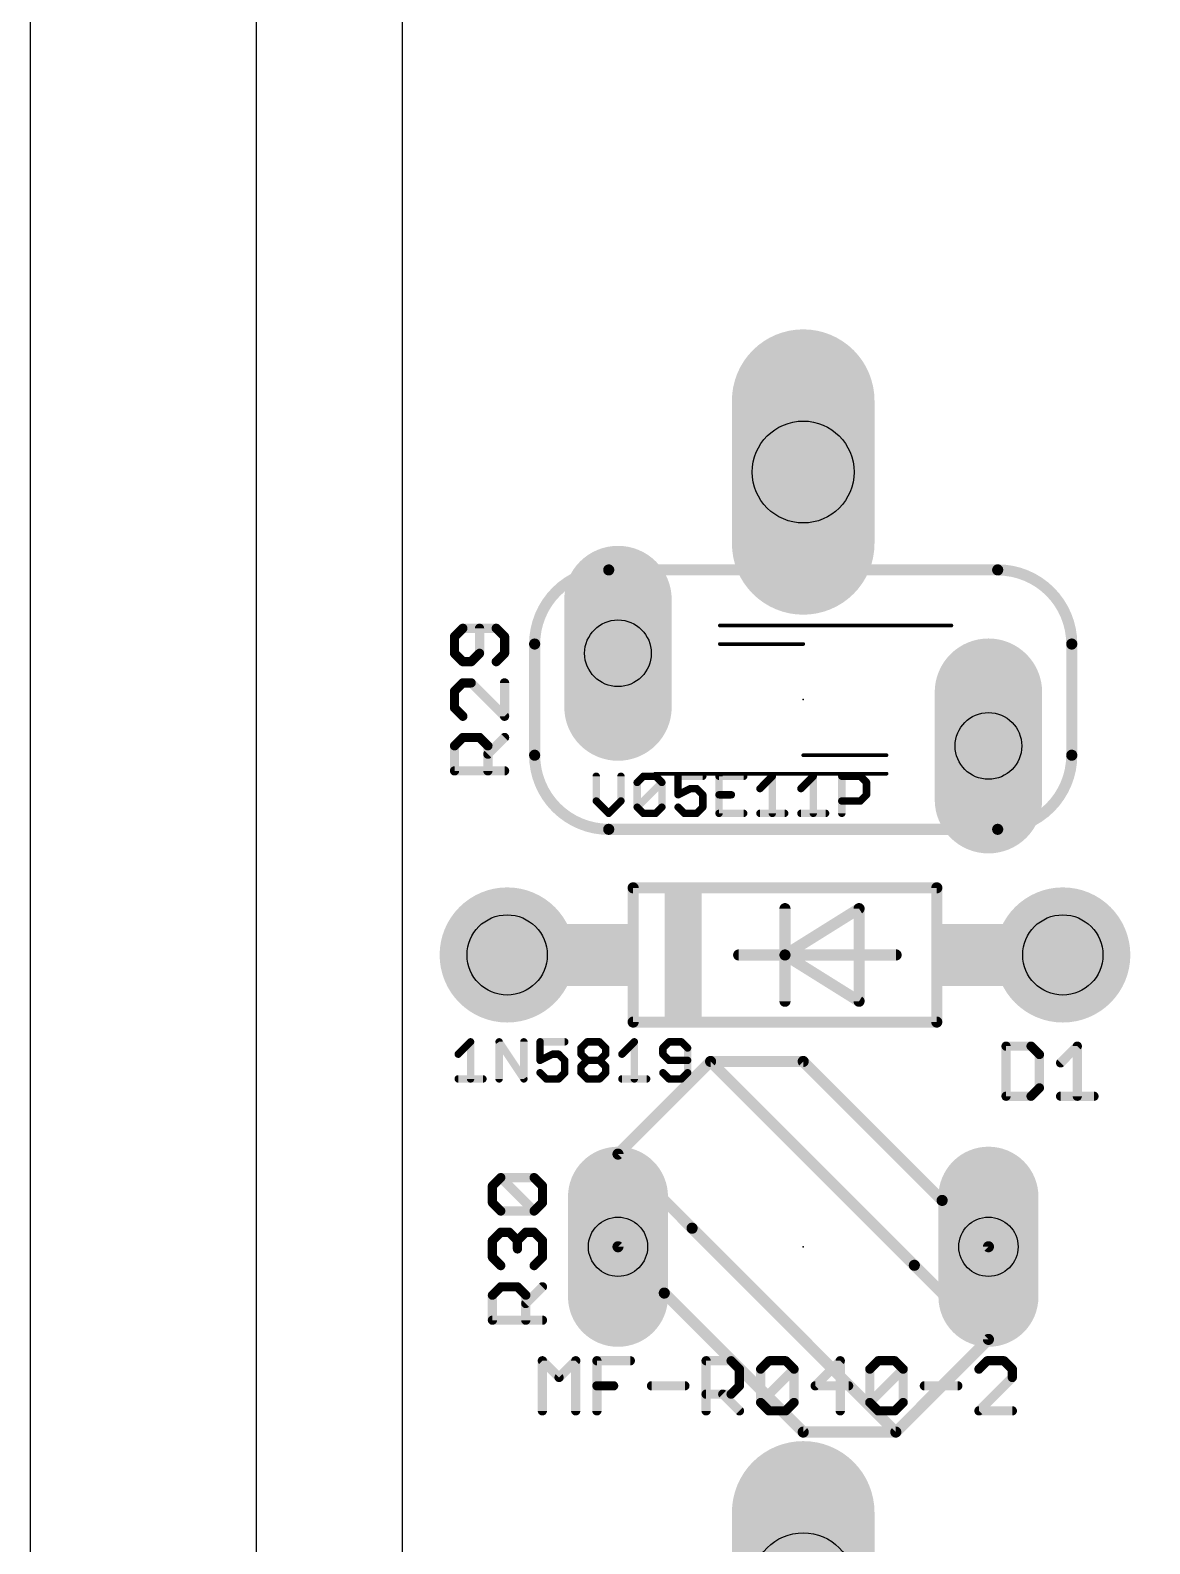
# Model space of a CAD drawing. Header units: inches. Extents: x -5 to 142, y -3 to 122.
# Drawn here: x -3.1 to 12.25, y 45.93 to 66.68 of the extents above; entities that cross this region are included whole.
import ezdxf

# ---------------------------------------------------------------- set-up
doc = ezdxf.new("R2010")
doc.units = ezdxf.units.IN
doc.header["$MEASUREMENT"] = 0
for name, color, linetype in [('17', 82, 'Continuous'), ('20', 7, 'Continuous'), ('21', 253, 'Continuous'), ('23', 7, 'Continuous'), ('25', 253, 'Continuous'), ('27', 253, 'Continuous'), ('29', 253, 'Continuous'), ('44', 253, 'Continuous'), ('51', 253, 'Continuous')]:
    doc.layers.add(name, color=color, linetype=linetype)

# ---------------------------------------------------------------- blocks, each defined once
blk = doc.blocks.new('RECT')
blk.add_solid([(-0.5, -0.5), (0.5, -0.5), (-0.5, 0.5), (0.5, 0.5)])
blk = doc.blocks.new('ROUNDP')
at = {"const_width": 0.5}
blk.add_lwpolyline([(0, -0.25, 1), (0, 0.25, 1), (0, -0.25)], format="xyb", dxfattribs=at)
blk = doc.blocks.new('LONGP100')
at = {"const_width": 1}
blk.add_lwpolyline([(-0.5, 0), (0.5, 0)], dxfattribs=at)
at = {"const_width": 0.5}
for points in [[(-0.5, 0.25, 1), (-0.5, -0.25)], [(0.5, -0.25, 1), (0.5, 0.25)]]:
    blk.add_lwpolyline(points, format="xyb", dxfattribs=at)

msp = doc.modelspace()

# ---------------------------------------------------------------- linework, layer by layer
for points in [[(-3.1, -3.1), (142.1, -3.1), (142.1, 118.1), (-3.1, 118.1)], [(0, 0), (139, 0), (139, 115), (0, 115)], [(137, 106.5), (128, 106.5), (128, 85.5), (109.5, 85.5), (109.5, 80.5), (2, 80.5), (2, 34.5), (127, 34.5), (127, 9.5), (137, 9.5), (137, 34.5), (137, 80.5), (137, 85.5)]]:
    msp.add_lwpolyline(points, close=True)
at = {"layer": '20'}
msp.add_line((2, 80.5), (2, 34.5), dxfattribs=at)
at = {"layer": '21'}
for points, const_width in [([(4.833, 59.278, 0.4142), (3.817, 58.262)], 0.1524), ([(4.833, 59.3161, 1), (4.833, 59.2399)], 0.0762), ([(4.833, 59.2399, 1), (4.833, 59.3161)], 0.0762), ([(11.183, 58.262, 0.4142), (10.167, 59.278)], 0.1524), ([(10.167, 59.3161, 1), (10.167, 59.2399)], 0.0762), ([(10.167, 59.2399, 1), (10.167, 59.3161)], 0.0762), ([(6.357, 58.5287, 1), (6.357, 58.5033)], 0.0254), ([(9.532, 58.5033, 1), (9.532, 58.5287)], 0.0254), ([(3.8551, 58.262, 1), (3.7789, 58.262)], 0.0762), ([(3.7789, 58.262, 1), (3.8551, 58.262)], 0.0762), ([(11.2211, 58.262, 1), (11.1449, 58.262)], 0.0762), ([(11.1449, 58.262, 1), (11.2211, 58.262)], 0.0762), ([(6.357, 58.2747, 1), (6.357, 58.2493)], 0.0254), ([(7.5, 58.2493, 1), (7.5, 58.2747)], 0.0254), ([(3.817, 56.738, 0.4142), (4.833, 55.722)], 0.1524), ([(3.8551, 56.738, 1), (3.7789, 56.738)], 0.0762), ([(3.7789, 56.738, 1), (3.8551, 56.738)], 0.0762), ([(7.5, 56.7507, 1), (7.5, 56.7253)], 0.0254), ([(8.643, 56.7253, 1), (8.643, 56.7507)], 0.0254), ([(10.167, 55.722, 0.4142), (11.183, 56.738)], 0.1524), ([(11.2211, 56.738, 1), (11.1449, 56.738)], 0.0762), ([(11.1449, 56.738, 1), (11.2211, 56.738)], 0.0762), ([(5.468, 56.4967, 1), (5.468, 56.4713)], 0.0254), ([(8.643, 56.4713, 1), (8.643, 56.4967)], 0.0254), ([(4.833, 55.7601, 1), (4.833, 55.6839)], 0.0762), ([(4.833, 55.6839, 1), (4.833, 55.7601)], 0.0762), ([(10.167, 55.7601, 1), (10.167, 55.6839)], 0.0762), ([(10.167, 55.6839, 1), (10.167, 55.7601)], 0.0762), ([(5.168, 54.9581, 1), (5.168, 54.8819)], 0.0762), ([(5.2061, 54.92, 1), (5.1299, 54.92)], 0.0762), ([(9.3701, 54.92, 1), (9.2939, 54.92)], 0.0762), ([(9.332, 54.8819, 1), (9.332, 54.9581)], 0.0762), ([(7.2881, 54.635, 1), (7.2119, 54.635)], 0.0762), ([(8.3041, 54.635, 1), (8.2279, 54.635)], 0.0762), ([(8.2862, 54.6027, 1), (8.2458, 54.6673)], 0.0762), ([(6.615, 54.0381, 1), (6.615, 53.9619)], 0.0762), ([(7.2702, 54.0323, 1), (7.2298, 53.9677)], 0.0762), ([(7.25, 54.0381, 1), (7.25, 53.9619)], 0.0762), ([(7.2881, 54, 1), (7.2119, 54)], 0.0762), ([(7.2298, 54.0323, 1), (7.2702, 53.9677)], 0.0762), ([(7.2119, 54, 1), (7.2881, 54)], 0.0762), ([(7.25, 53.9619, 1), (7.25, 54.0381)], 0.0762), ([(8.774, 53.9619, 1), (8.774, 54.0381)], 0.0762), ([(7.2119, 53.365, 1), (7.2881, 53.365)], 0.0762), ([(8.2279, 53.365, 1), (8.3041, 53.365)], 0.0762), ([(8.2458, 53.3327, 1), (8.2862, 53.3973)], 0.0762), ([(5.168, 53.1181, 1), (5.168, 53.0419)], 0.0762), ([(5.1299, 53.08, 1), (5.2061, 53.08)], 0.0762), ([(9.2939, 53.08, 1), (9.3701, 53.08)], 0.0762), ([(9.332, 53.0419, 1), (9.332, 53.1181)], 0.0762), ([(6.23, 52.5781, 1), (6.23, 52.5019)], 0.0762), ([(6.2569, 52.5669, 1), (6.2031, 52.5131)], 0.0762), ([(6.2569, 52.5131, 1), (6.2031, 52.5669)], 0.0762), ([(7.5269, 52.5669, 1), (7.4731, 52.5131)], 0.0762), ([(7.5, 52.5019, 1), (7.5, 52.5781)], 0.0762), ([(4.9331, 51.2969, 1), (4.9869, 51.2431)], 0.0762), ([(9.3781, 50.6081, 1), (9.4319, 50.6619)], 0.0762), ([(6.0029, 50.2809, 1), (5.9491, 50.2271)], 0.0762), ([(8.9971, 49.7191, 1), (9.0509, 49.7729)], 0.0762), ([(5.6219, 49.3919, 1), (5.5681, 49.3381)], 0.0762), ([(10.0669, 48.7031, 1), (10.0131, 48.7569)], 0.0762), ([(7.5, 47.4981, 1), (7.5, 47.4219)], 0.0762), ([(7.4731, 47.4331, 1), (7.5269, 47.4869)], 0.0762), ([(8.7431, 47.4869, 1), (8.7969, 47.4331)], 0.0762), ([(8.7431, 47.4331, 1), (8.7969, 47.4869)], 0.0762), ([(8.77, 47.4219, 1), (8.77, 47.4981)], 0.0762)]:
    msp.add_lwpolyline(points, format="xyb", dxfattribs=dict(at, const_width=const_width))
for points, const_width in [([(4.833, 59.278), (10.167, 59.278)], 0.1524), ([(9.532, 58.516), (6.357, 58.516)], 0.0508), ([(3.817, 56.738), (3.817, 58.262)], 0.1524), ([(11.183, 56.738), (11.183, 58.262)], 0.1524), ([(7.5, 58.262), (6.357, 58.262)], 0.0508), ([(8.643, 56.738), (7.5, 56.738)], 0.0508), ([(8.643, 56.484), (5.468, 56.484)], 0.0508), ([(4.833, 55.722), (10.167, 55.722)], 0.1524), ([(5.168, 54.92), (9.332, 54.92)], 0.1524), ([(5.168, 54.92), (5.168, 53.08)], 0.1524), ([(9.332, 53.08), (9.332, 54.92)], 0.1524), ([(7.25, 54), (8.266, 54.635)], 0.1524), ([(7.25, 54.635), (7.25, 54)], 0.1524), ([(8.266, 54.635), (8.266, 53.365)], 0.1524), ([(6.615, 54), (7.25, 54)], 0.1524), ([(8.266, 53.365), (7.25, 54)], 0.1524), ([(7.25, 54), (8.774, 54)], 0.1524), ([(7.25, 54), (7.25, 53.365)], 0.1524), ([(9.332, 53.08), (5.168, 53.08)], 0.1524), ([(4.96, 51.27), (6.23, 52.54)], 0.1524), ([(6.23, 52.54), (9.024, 49.746)], 0.1524), ([(7.5, 52.54), (6.23, 52.54)], 0.1524), ([(9.405, 50.635), (7.5, 52.54)], 0.1524), ([(8.77, 47.46), (5.976, 50.254)], 0.1524), ([(7.5, 47.46), (5.595, 49.365)], 0.1524), ([(10.04, 48.73), (8.77, 47.46)], 0.1524), ([(8.77, 47.46), (7.5, 47.46)], 0.1524)]:
    msp.add_lwpolyline(points, dxfattribs=dict(at, const_width=const_width))
at = {"layer": '23'}
for p in [(7.5, 57.5), (7.25, 54), (7.5, 50)]:
    msp.add_point(p, dxfattribs=at)
at = {"layer": '25', "const_width": 0.127}
for points in [[(2.8325, 58.4779), (2.7181, 58.3635)], [(3.2901, 58.4779), (2.8325, 58.4779)], [(3.0613, 58.1347), (3.0613, 58.4779)], [(3.4045, 58.3635), (3.2901, 58.4779)], [(2.7181, 58.3635), (2.7181, 58.1347)], [(3.4045, 58.1347), (3.4045, 58.3635)], [(2.7181, 58.1347), (2.8325, 58.0203)], [(2.9469, 58.0203), (3.0613, 58.1347)], [(3.2901, 58.0203), (3.4045, 58.1347)], [(2.8325, 58.0203), (2.9469, 58.0203)], [(2.8325, 57.7295), (2.7181, 57.6151)], [(2.7181, 57.6151), (2.7181, 57.3863)], [(2.9469, 57.7295), (2.8325, 57.7295)], [(3.4045, 57.2719), (2.9469, 57.7295)], [(3.4045, 57.7295), (3.4045, 57.2719)], [(2.7181, 57.3863), (2.8325, 57.2719)], [(2.7181, 56.8667), (2.8325, 56.9811)], [(2.7181, 56.5235), (2.7181, 56.8667)], [(2.8325, 56.9811), (3.0613, 56.9811)], [(3.0613, 56.9811), (3.1757, 56.8667)], [(3.1757, 56.7523), (3.4045, 56.9811)], [(3.1757, 56.8667), (3.1757, 56.5235)], [(3.4045, 56.5235), (2.7181, 56.5235)], [(10.2815, 52.7499), (10.2815, 52.0635)], [(10.6247, 52.7499), (10.2815, 52.7499)], [(10.7391, 52.6355), (10.6247, 52.7499)], [(10.7391, 52.1779), (10.7391, 52.6355)], [(11.0299, 52.5211), (11.2587, 52.7499)], [(11.2587, 52.7499), (11.2587, 52.0635)], [(10.2815, 52.0635), (10.6247, 52.0635)], [(10.6247, 52.0635), (10.7391, 52.1779)], [(11.0299, 52.0635), (11.4875, 52.0635)], [(3.2379, 50.8333), (3.3523, 50.9477)], [(3.2379, 50.6045), (3.2379, 50.8333)], [(3.3523, 50.9477), (3.8099, 50.9477)], [(3.8099, 50.4901), (3.3523, 50.9477)], [(3.8099, 50.9477), (3.9243, 50.8333)], [(3.9243, 50.8333), (3.9243, 50.6045)], [(3.3523, 50.4901), (3.2379, 50.6045)], [(3.9243, 50.6045), (3.8099, 50.4901)], [(3.8099, 50.4901), (3.3523, 50.4901)], [(3.2379, 50.0849), (3.3523, 50.1993)], [(3.3523, 50.1993), (3.4667, 50.1993)], [(3.4667, 50.1993), (3.5811, 50.0849)], [(3.5811, 50.0849), (3.6955, 50.1993)], [(3.6955, 50.1993), (3.8099, 50.1993)], [(3.8099, 50.1993), (3.9243, 50.0849)], [(3.2379, 49.8561), (3.2379, 50.0849)], [(3.5811, 50.0849), (3.5811, 49.9705)], [(3.9243, 50.0849), (3.9243, 49.8561)], [(3.3523, 49.7417), (3.2379, 49.8561)], [(3.9243, 49.8561), (3.8099, 49.7417)], [(3.2379, 49.3364), (3.3523, 49.4508)], [(3.2379, 48.9933), (3.2379, 49.3364)], [(3.3523, 49.4508), (3.5811, 49.4508)], [(3.5811, 49.4508), (3.6955, 49.3364)], [(3.6955, 49.222), (3.9243, 49.4508)], [(3.6955, 49.3364), (3.6955, 48.9933)], [(3.9243, 48.9933), (3.2379, 48.9933)]]:
    msp.add_lwpolyline(points, dxfattribs=at)
at = {"layer": '25', "const_width": 0.0635}
for points in [[(2.8325, 58.5097, 1), (2.8325, 58.4462)], [(2.855, 58.4555, 1), (2.8101, 58.5004)], [(3.0931, 58.4779, 1), (3.0296, 58.4779)], [(3.3126, 58.5004, 1), (3.2677, 58.4555)], [(3.2901, 58.4462, 1), (3.2901, 58.5097)], [(2.7499, 58.3635, 1), (2.6864, 58.3635)], [(2.6957, 58.386, 1), (2.7406, 58.3411)], [(3.4363, 58.3635, 1), (3.3728, 58.3635)], [(3.382, 58.3411, 1), (3.427, 58.386)], [(2.6864, 58.1347, 1), (2.7499, 58.1347)], [(2.7406, 58.1572, 1), (2.6957, 58.1123)], [(3.0296, 58.1347, 1), (3.0931, 58.1347)], [(3.0838, 58.1123, 1), (3.0389, 58.1572)], [(3.3728, 58.1347, 1), (3.4363, 58.1347)], [(3.427, 58.1123, 1), (3.382, 58.1572)], [(2.8325, 58.0521, 1), (2.8325, 57.9886)], [(2.8101, 57.9979, 1), (2.855, 58.0428)], [(2.9245, 58.0428, 1), (2.9694, 57.9979)], [(2.9469, 57.9886, 1), (2.9469, 58.0521)], [(3.2677, 58.0428, 1), (3.3126, 57.9979)], [(2.7499, 57.6151, 1), (2.6864, 57.6151)], [(2.8325, 57.7613, 1), (2.8325, 57.6978)], [(2.855, 57.7071, 1), (2.8101, 57.752)], [(2.9694, 57.752, 1), (2.9245, 57.7071)], [(2.9469, 57.6978, 1), (2.9469, 57.7613)], [(3.4363, 57.7295, 1), (3.3728, 57.7295)], [(2.6957, 57.6376, 1), (2.7406, 57.5927)], [(2.6864, 57.3863, 1), (2.7499, 57.3863)], [(2.7406, 57.4088, 1), (2.6957, 57.3639)], [(2.8101, 57.2495, 1), (2.855, 57.2944)], [(3.3728, 57.2719, 1), (3.4363, 57.2719)], [(3.382, 57.2495, 1), (3.427, 57.2944)], [(2.7499, 56.8667, 1), (2.6864, 56.8667)], [(2.6957, 56.8891, 1), (2.7406, 56.8442)], [(2.8325, 57.0128, 1), (2.8325, 56.9493)], [(2.855, 56.9586, 1), (2.8101, 57.0035)], [(3.0838, 57.0035, 1), (3.0389, 56.9586)], [(3.0613, 56.9493, 1), (3.0613, 57.0128)], [(3.2075, 56.8667, 1), (3.144, 56.8667)], [(3.1533, 56.8442, 1), (3.1982, 56.8891)], [(3.427, 56.9586, 1), (3.382, 57.0035)], [(3.1533, 56.7747, 1), (3.1982, 56.7298)], [(2.7181, 56.5553, 1), (2.7181, 56.4918)], [(2.6864, 56.5235, 1), (2.7499, 56.5235)], [(3.144, 56.5235, 1), (3.2075, 56.5235)], [(3.4045, 56.4918, 1), (3.4045, 56.5553)], [(10.3133, 52.7499, 1), (10.2498, 52.7499)], [(10.2815, 52.7816, 1), (10.2815, 52.7181)], [(10.6471, 52.7723, 1), (10.6022, 52.7274)], [(10.6247, 52.7181, 1), (10.6247, 52.7816)], [(10.7708, 52.6355, 1), (10.7073, 52.6355)], [(11.2905, 52.7499, 1), (11.227, 52.7499)], [(11.2812, 52.7274, 1), (11.2363, 52.7723)], [(10.7166, 52.613, 1), (10.7615, 52.6579)], [(11.0075, 52.5435, 1), (11.0524, 52.4986)], [(10.2815, 52.0953, 1), (10.2815, 52.0318)], [(10.2498, 52.0635, 1), (10.3133, 52.0635)], [(10.6022, 52.086, 1), (10.6471, 52.041)], [(10.6247, 52.0318, 1), (10.6247, 52.0953)], [(10.7073, 52.1779, 1), (10.7708, 52.1779)], [(10.7615, 52.1554, 1), (10.7166, 52.2003)], [(11.0299, 52.0953, 1), (11.0299, 52.0318)], [(11.227, 52.0635, 1), (11.2905, 52.0635)], [(11.4875, 52.0318, 1), (11.4875, 52.0953)], [(3.2697, 50.8333, 1), (3.2062, 50.8333)], [(3.2155, 50.8557, 1), (3.2604, 50.8108)], [(3.3523, 50.9794, 1), (3.3523, 50.9159)], [(3.3748, 50.9701, 1), (3.3299, 50.9252)], [(3.3748, 50.9252, 1), (3.3299, 50.9701)], [(3.8324, 50.9701, 1), (3.7875, 50.9252)], [(3.8099, 50.9159, 1), (3.8099, 50.9794)], [(3.9561, 50.8333, 1), (3.8926, 50.8333)], [(3.9018, 50.8108, 1), (3.9468, 50.8557)], [(3.2062, 50.6045, 1), (3.2697, 50.6045)], [(3.2604, 50.6269, 1), (3.2155, 50.582)], [(3.8926, 50.6045, 1), (3.9561, 50.6045)], [(3.9468, 50.582, 1), (3.9018, 50.6269)], [(3.3523, 50.5218, 1), (3.3523, 50.4583)], [(3.3299, 50.4676, 1), (3.3748, 50.5125)], [(3.7875, 50.5125, 1), (3.8324, 50.4676)], [(3.7875, 50.4676, 1), (3.8324, 50.5125)], [(3.8099, 50.4583, 1), (3.8099, 50.5218)], [(3.3523, 50.231, 1), (3.3523, 50.1675)], [(3.3748, 50.1768, 1), (3.3299, 50.2217)], [(3.4892, 50.2217, 1), (3.4443, 50.1768)], [(3.4667, 50.1675, 1), (3.4667, 50.231)], [(3.6955, 50.231, 1), (3.6955, 50.1675)], [(3.718, 50.1768, 1), (3.6731, 50.2217)], [(3.8324, 50.2217, 1), (3.7875, 50.1768)], [(3.8099, 50.1675, 1), (3.8099, 50.231)], [(3.2697, 50.0849, 1), (3.2062, 50.0849)], [(3.2155, 50.1073, 1), (3.2604, 50.0624)], [(3.6129, 50.0849, 1), (3.5494, 50.0849)], [(3.5494, 49.9705, 1), (3.6129, 49.9705)], [(3.5587, 50.1073, 1), (3.6036, 50.0624)], [(3.5587, 50.0624, 1), (3.6036, 50.1073)], [(3.9561, 50.0849, 1), (3.8926, 50.0849)], [(3.9018, 50.0624, 1), (3.9468, 50.1073)], [(3.2062, 49.8561, 1), (3.2697, 49.8561)], [(3.2604, 49.8785, 1), (3.2155, 49.8336)], [(3.3299, 49.7192, 1), (3.3748, 49.7641)], [(3.7875, 49.7641, 1), (3.8324, 49.7192)], [(3.8926, 49.8561, 1), (3.9561, 49.8561)], [(3.9468, 49.8336, 1), (3.9018, 49.8785)], [(3.2697, 49.3364, 1), (3.2062, 49.3364)], [(3.2155, 49.3589, 1), (3.2604, 49.314)], [(3.3523, 49.4826, 1), (3.3523, 49.4191)], [(3.3748, 49.4284, 1), (3.3299, 49.4733)], [(3.6036, 49.4733, 1), (3.5587, 49.4284)], [(3.5811, 49.4191, 1), (3.5811, 49.4826)], [(3.7273, 49.3364, 1), (3.6638, 49.3364)], [(3.6731, 49.314, 1), (3.718, 49.3589)], [(3.9468, 49.4284, 1), (3.9018, 49.4733)], [(3.6731, 49.2445, 1), (3.718, 49.1996)], [(3.2379, 49.025, 1), (3.2379, 48.9615)], [(3.2062, 48.9933, 1), (3.2697, 48.9933)], [(3.6638, 48.9933, 1), (3.7273, 48.9933)], [(3.9243, 48.9615, 1), (3.9243, 49.025)]]:
    msp.add_lwpolyline(points, format="xyb", dxfattribs=at)
at = {"layer": '27'}
for points, const_width in [([(4.6616, 56.4496), (4.6616, 56.1107)], 0.1016), ([(5.0006, 56.1107), (5.0006, 56.4496)], 0.1016), ([(5.2229, 56.3649), (5.3077, 56.4496)], 0.1016), ([(5.3077, 56.4496), (5.4771, 56.4496)], 0.1016), ([(5.4771, 56.4496), (5.5619, 56.3649)], 0.1016), ([(6.1232, 56.4496), (5.7842, 56.4496)], 0.1016), ([(5.7842, 56.4496), (5.7842, 56.1954)], 0.1016), ([(6.6845, 56.4496), (6.3455, 56.4496)], 0.1016), ([(6.3455, 56.4496), (6.3455, 55.9412)], 0.1016), ([(6.9069, 56.2802), (7.0763, 56.4496)], 0.1016), ([(7.0763, 56.4496), (7.0763, 55.9412)], 0.1016), ([(7.4682, 56.2802), (7.6376, 56.4496)], 0.1016), ([(7.6376, 56.4496), (7.6376, 55.9412)], 0.1016), ([(8.0295, 55.9412), (8.0295, 56.4496)], 0.1016), ([(8.0295, 56.4496), (8.2837, 56.4496)], 0.1016), ([(8.2837, 56.4496), (8.3684, 56.3649)], 0.1016), ([(5.2229, 56.0259), (5.2229, 56.3649)], 0.1016), ([(5.2229, 56.0259), (5.5619, 56.3649)], 0.1016), ([(5.5619, 56.3649), (5.5619, 56.0259)], 0.1016), ([(5.7842, 56.1954), (5.9537, 56.2802)], 0.1016), ([(5.9537, 56.2802), (6.0385, 56.2802)], 0.1016), ([(6.0385, 56.2802), (6.1232, 56.1954)], 0.1016), ([(6.1232, 56.1954), (6.1232, 56.0259)], 0.1016), ([(6.3455, 56.1954), (6.515, 56.1954)], 0.1016), ([(8.3684, 56.1954), (8.2837, 56.1107)], 0.1016), ([(8.3684, 56.3649), (8.3684, 56.1954)], 0.1016), ([(4.6616, 56.1107), (4.8311, 55.9412)], 0.1016), ([(4.8311, 55.9412), (5.0006, 56.1107)], 0.1016), ([(5.3077, 55.9412), (5.2229, 56.0259)], 0.1016), ([(5.5619, 56.0259), (5.4771, 55.9412)], 0.1016), ([(5.869, 55.9412), (5.7842, 56.0259)], 0.1016), ([(6.1232, 56.0259), (6.0385, 55.9412)], 0.1016), ([(8.2837, 56.1107), (8.0295, 56.1107)], 0.1016), ([(5.4771, 55.9412), (5.3077, 55.9412)], 0.1016), ([(6.0385, 55.9412), (5.869, 55.9412)], 0.1016), ([(6.3455, 55.9412), (6.6845, 55.9412)], 0.1016), ([(6.9069, 55.9412), (7.2458, 55.9412)], 0.1016), ([(7.4682, 55.9412), (7.8071, 55.9412)], 0.1016), ([(2.7688, 52.6398), (2.9383, 52.8092)], 0.1016), ([(2.9383, 52.8092), (2.9383, 52.3008)], 0.1016), ([(3.3301, 52.3008), (3.3301, 52.8092)], 0.1016), ([(3.3301, 52.8092), (3.6691, 52.3008)], 0.1016), ([(3.6691, 52.3008), (3.6691, 52.8092)], 0.1016), ([(4.2304, 52.8092), (3.8914, 52.8092)], 0.1016), ([(3.8914, 52.8092), (3.8914, 52.555)], 0.1016), ([(4.4527, 52.7245), (4.5375, 52.8092)], 0.1016), ([(4.4527, 52.6398), (4.4527, 52.7245)], 0.1016), ([(4.5375, 52.8092), (4.7069, 52.8092)], 0.1016), ([(4.7069, 52.8092), (4.7917, 52.7245)], 0.1016), ([(4.7917, 52.7245), (4.7917, 52.6398)], 0.1016), ([(5.014, 52.6398), (5.1835, 52.8092)], 0.1016), ([(5.1835, 52.8092), (5.1835, 52.3008)], 0.1016), ([(5.6601, 52.8092), (5.5753, 52.7245)], 0.1016), ([(5.5753, 52.7245), (5.5753, 52.6398)], 0.1016), ([(5.8296, 52.8092), (5.6601, 52.8092)], 0.1016), ([(5.9143, 52.7245), (5.8296, 52.8092)], 0.1016), ([(5.9143, 52.3855), (5.9143, 52.7245)], 0.1016), ([(3.8914, 52.555), (4.0609, 52.6398)], 0.1016), ([(4.0609, 52.6398), (4.1456, 52.6398)], 0.1016), ([(4.1456, 52.6398), (4.2304, 52.555)], 0.1016), ([(4.2304, 52.555), (4.2304, 52.3855)], 0.1016), ([(4.5375, 52.555), (4.4527, 52.6398)], 0.1016), ([(4.4527, 52.4703), (4.5375, 52.555)], 0.1016), ([(4.4527, 52.3855), (4.4527, 52.4703)], 0.1016), ([(4.5375, 52.555), (4.7069, 52.555)], 0.1016), ([(4.7917, 52.6398), (4.7069, 52.555)], 0.1016), ([(4.7069, 52.555), (4.7917, 52.4703)], 0.1016), ([(4.7917, 52.4703), (4.7917, 52.3855)], 0.1016), ([(5.5753, 52.6398), (5.6601, 52.555)], 0.1016), ([(5.6601, 52.555), (5.9143, 52.555)], 0.1016), ([(2.7688, 52.3008), (3.1078, 52.3008)], 0.1016), ([(3.9762, 52.3008), (3.8914, 52.3855)], 0.1016), ([(4.1456, 52.3008), (3.9762, 52.3008)], 0.1016), ([(4.2304, 52.3855), (4.1456, 52.3008)], 0.1016), ([(4.5375, 52.3008), (4.4527, 52.3855)], 0.1016), ([(4.7069, 52.3008), (4.5375, 52.3008)], 0.1016), ([(4.7917, 52.3855), (4.7069, 52.3008)], 0.1016), ([(5.014, 52.3008), (5.353, 52.3008)], 0.1016), ([(5.5753, 52.3855), (5.6601, 52.3008)], 0.1016), ([(5.6601, 52.3008), (5.8296, 52.3008)], 0.1016), ([(5.8296, 52.3008), (5.9143, 52.3855)], 0.1016), ([(3.9228, 47.7507), (3.9228, 48.4371)], 0.127), ([(3.9228, 48.4371), (4.1516, 48.2083)], 0.127), ([(4.1516, 48.2083), (4.3803, 48.4371)], 0.127), ([(4.3803, 48.4371), (4.3803, 47.7507)], 0.127), ([(4.6712, 47.7507), (4.6712, 48.4371)], 0.127), ([(4.6712, 48.4371), (5.1288, 48.4371)], 0.127), ([(6.168, 47.7507), (6.168, 48.4371)], 0.127), ([(6.168, 48.4371), (6.5112, 48.4371)], 0.127), ([(6.5112, 48.4371), (6.6256, 48.3227)], 0.127), ([(6.6256, 48.3227), (6.6256, 48.0939)], 0.127), ([(6.9164, 48.3227), (7.0308, 48.4371)], 0.127), ([(6.9164, 47.8651), (6.9164, 48.3227)], 0.127), ([(6.9164, 47.8651), (7.374, 48.3227)], 0.127), ([(7.0308, 48.4371), (7.2596, 48.4371)], 0.127), ([(7.2596, 48.4371), (7.374, 48.3227)], 0.127), ([(7.374, 48.3227), (7.374, 47.8651)], 0.127), ([(8.008, 48.4371), (7.6648, 48.0939)], 0.127), ([(8.008, 47.7507), (8.008, 48.4371)], 0.127), ([(8.4133, 48.3227), (8.5277, 48.4371)], 0.127), ([(8.4133, 47.8651), (8.4133, 48.3227)], 0.127), ([(8.4133, 47.8651), (8.8708, 48.3227)], 0.127), ([(8.5277, 48.4371), (8.7564, 48.4371)], 0.127), ([(8.7564, 48.4371), (8.8708, 48.3227)], 0.127), ([(8.8708, 48.3227), (8.8708, 47.8651)], 0.127), ([(10.0245, 48.4371), (9.9101, 48.3227)], 0.127), ([(10.2533, 48.4371), (10.0245, 48.4371)], 0.127), ([(10.3677, 48.3227), (10.2533, 48.4371)], 0.127), ([(10.3677, 48.2083), (10.3677, 48.3227)], 0.127), ([(4.6712, 48.0939), (4.9, 48.0939)], 0.127), ([(5.4196, 48.0939), (5.8772, 48.0939)], 0.127), ([(6.6256, 48.0939), (6.5112, 47.9795)], 0.127), ([(7.6648, 48.0939), (8.1224, 48.0939)], 0.127), ([(9.1617, 48.0939), (9.6193, 48.0939)], 0.127), ([(9.9101, 47.7507), (10.3677, 48.2083)], 0.127), ([(6.5112, 47.9795), (6.168, 47.9795)], 0.127), ([(6.3968, 47.9795), (6.6256, 47.7507)], 0.127), ([(7.0308, 47.7507), (6.9164, 47.8651)], 0.127), ([(7.374, 47.8651), (7.2596, 47.7507)], 0.127), ([(8.5277, 47.7507), (8.4133, 47.8651)], 0.127), ([(8.8708, 47.8651), (8.7564, 47.7507)], 0.127), ([(7.2596, 47.7507), (7.0308, 47.7507)], 0.127), ([(8.7564, 47.7507), (8.5277, 47.7507)], 0.127), ([(10.3677, 47.7507), (9.9101, 47.7507)], 0.127)]:
    msp.add_lwpolyline(points, dxfattribs=dict(at, const_width=const_width))
for points, const_width in [([(4.687, 56.4496, 1), (4.6362, 56.4496)], 0.0508), ([(5.026, 56.4496, 1), (4.9752, 56.4496)], 0.0508), ([(5.3077, 56.475, 1), (5.3077, 56.4242)], 0.0508), ([(5.3256, 56.4317, 1), (5.2897, 56.4676)], 0.0508), ([(5.4951, 56.4676, 1), (5.4592, 56.4317)], 0.0508), ([(5.4771, 56.4242, 1), (5.4771, 56.475)], 0.0508), ([(5.7842, 56.475, 1), (5.7842, 56.4242)], 0.0508), ([(5.8096, 56.4496, 1), (5.7588, 56.4496)], 0.0508), ([(6.1232, 56.4242, 1), (6.1232, 56.475)], 0.0508), ([(6.3455, 56.475, 1), (6.3455, 56.4242)], 0.0508), ([(6.3709, 56.4496, 1), (6.3201, 56.4496)], 0.0508), ([(6.6845, 56.4242, 1), (6.6845, 56.475)], 0.0508), ([(7.1017, 56.4496, 1), (7.0509, 56.4496)], 0.0508), ([(7.0943, 56.4317, 1), (7.0584, 56.4676)], 0.0508), ([(7.663, 56.4496, 1), (7.6122, 56.4496)], 0.0508), ([(7.6556, 56.4317, 1), (7.6197, 56.4676)], 0.0508), ([(8.0549, 56.4496, 1), (8.0041, 56.4496)], 0.0508), ([(8.0295, 56.475, 1), (8.0295, 56.4242)], 0.0508), ([(8.3017, 56.4676, 1), (8.2657, 56.4317)], 0.0508), ([(8.2837, 56.4242, 1), (8.2837, 56.475)], 0.0508), ([(5.2483, 56.3649, 1), (5.1975, 56.3649)], 0.0508), ([(5.205, 56.3829, 1), (5.2409, 56.3469)], 0.0508), ([(5.5873, 56.3649, 1), (5.5365, 56.3649)], 0.0508), ([(5.5798, 56.3469, 1), (5.5439, 56.3829)], 0.0508), ([(5.5439, 56.3469, 1), (5.5798, 56.3829)], 0.0508), ([(5.7729, 56.2181, 1), (5.7956, 56.1727)], 0.0508), ([(5.9537, 56.3056, 1), (5.9537, 56.2548)], 0.0508), ([(5.9651, 56.2574, 1), (5.9424, 56.3029)], 0.0508), ([(6.0564, 56.2981, 1), (6.0205, 56.2622)], 0.0508), ([(6.0385, 56.2548, 1), (6.0385, 56.3056)], 0.0508), ([(6.1486, 56.1954, 1), (6.0978, 56.1954)], 0.0508), ([(6.1052, 56.1775, 1), (6.1412, 56.2134)], 0.0508), ([(6.3455, 56.2208, 1), (6.3455, 56.17)], 0.0508), ([(6.515, 56.17, 1), (6.515, 56.2208)], 0.0508), ([(6.8889, 56.2981, 1), (6.9248, 56.2622)], 0.0508), ([(7.4502, 56.2981, 1), (7.4861, 56.2622)], 0.0508), ([(8.3938, 56.3649, 1), (8.343, 56.3649)], 0.0508), ([(8.3505, 56.3469, 1), (8.3864, 56.3829)], 0.0508), ([(8.3864, 56.1775, 1), (8.3505, 56.2134)], 0.0508), ([(4.6362, 56.1107, 1), (4.687, 56.1107)], 0.0508), ([(4.6796, 56.1286, 1), (4.6437, 56.0927)], 0.0508), ([(4.9752, 56.1107, 1), (5.026, 56.1107)], 0.0508), ([(5.0185, 56.0927, 1), (4.9826, 56.1286)], 0.0508), ([(5.1975, 56.0259, 1), (5.2483, 56.0259)], 0.0508), ([(5.2409, 56.0439, 1), (5.205, 56.008)], 0.0508), ([(5.205, 56.0439, 1), (5.2409, 56.008)], 0.0508), ([(5.5365, 56.0259, 1), (5.5873, 56.0259)], 0.0508), ([(5.5798, 56.008, 1), (5.5439, 56.0439)], 0.0508), ([(5.7588, 56.1954, 1), (5.8096, 56.1954)], 0.0508), ([(5.8022, 56.0439, 1), (5.7663, 56.008)], 0.0508), ([(6.0978, 56.0259, 1), (6.1486, 56.0259)], 0.0508), ([(6.1412, 56.008, 1), (6.1052, 56.0439)], 0.0508), ([(8.0295, 56.1361, 1), (8.0295, 56.0853)], 0.0508), ([(8.2657, 56.1286, 1), (8.3017, 56.0927)], 0.0508), ([(8.2837, 56.0853, 1), (8.2837, 56.1361)], 0.0508), ([(8.343, 56.1954, 1), (8.3938, 56.1954)], 0.0508), ([(4.8131, 55.9592, 1), (4.8491, 55.9232)], 0.0508), ([(4.8131, 55.9232, 1), (4.8491, 55.9592)], 0.0508), ([(5.3077, 55.9666, 1), (5.3077, 55.9158)], 0.0508), ([(5.2897, 55.9232, 1), (5.3256, 55.9592)], 0.0508), ([(5.4592, 55.9592, 1), (5.4951, 55.9232)], 0.0508), ([(5.4771, 55.9158, 1), (5.4771, 55.9666)], 0.0508), ([(5.869, 55.9666, 1), (5.869, 55.9158)], 0.0508), ([(5.851, 55.9232, 1), (5.8869, 55.9592)], 0.0508), ([(6.0205, 55.9592, 1), (6.0564, 55.9232)], 0.0508), ([(6.0385, 55.9158, 1), (6.0385, 55.9666)], 0.0508), ([(6.3455, 55.9666, 1), (6.3455, 55.9158)], 0.0508), ([(6.3201, 55.9412, 1), (6.3709, 55.9412)], 0.0508), ([(6.6845, 55.9158, 1), (6.6845, 55.9666)], 0.0508), ([(6.9069, 55.9666, 1), (6.9069, 55.9158)], 0.0508), ([(7.0509, 55.9412, 1), (7.1017, 55.9412)], 0.0508), ([(7.2458, 55.9158, 1), (7.2458, 55.9666)], 0.0508), ([(7.4682, 55.9666, 1), (7.4682, 55.9158)], 0.0508), ([(7.6122, 55.9412, 1), (7.663, 55.9412)], 0.0508), ([(7.8071, 55.9158, 1), (7.8071, 55.9666)], 0.0508), ([(8.0041, 55.9412, 1), (8.0549, 55.9412)], 0.0508), ([(2.9637, 52.8092, 1), (2.9129, 52.8092)], 0.0508), ([(2.9562, 52.7913, 1), (2.9203, 52.8272)], 0.0508), ([(3.3555, 52.8092, 1), (3.3047, 52.8092)], 0.0508), ([(3.3512, 52.8233, 1), (3.309, 52.7951)], 0.0508), ([(3.6945, 52.8092, 1), (3.6437, 52.8092)], 0.0508), ([(3.8914, 52.8346, 1), (3.8914, 52.7838)], 0.0508), ([(3.9168, 52.8092, 1), (3.866, 52.8092)], 0.0508), ([(4.2304, 52.7838, 1), (4.2304, 52.8346)], 0.0508), ([(4.4781, 52.7245, 1), (4.4273, 52.7245)], 0.0508), ([(4.4348, 52.7425, 1), (4.4707, 52.7065)], 0.0508), ([(4.5375, 52.8346, 1), (4.5375, 52.7838)], 0.0508), ([(4.5554, 52.7913, 1), (4.5195, 52.8272)], 0.0508), ([(4.7249, 52.8272, 1), (4.689, 52.7913)], 0.0508), ([(4.7069, 52.7838, 1), (4.7069, 52.8346)], 0.0508), ([(4.8171, 52.7245, 1), (4.7663, 52.7245)], 0.0508), ([(4.7737, 52.7065, 1), (4.8096, 52.7425)], 0.0508), ([(5.2089, 52.8092, 1), (5.1581, 52.8092)], 0.0508), ([(5.2015, 52.7913, 1), (5.1656, 52.8272)], 0.0508), ([(5.6007, 52.7245, 1), (5.5499, 52.7245)], 0.0508), ([(5.5574, 52.7425, 1), (5.5933, 52.7065)], 0.0508), ([(5.6601, 52.8346, 1), (5.6601, 52.7838)], 0.0508), ([(5.678, 52.7913, 1), (5.6421, 52.8272)], 0.0508), ([(5.8475, 52.8272, 1), (5.8116, 52.7913)], 0.0508), ([(5.8296, 52.7838, 1), (5.8296, 52.8346)], 0.0508), ([(5.9397, 52.7245, 1), (5.8889, 52.7245)], 0.0508), ([(5.8963, 52.7065, 1), (5.9323, 52.7425)], 0.0508), ([(2.7508, 52.6577, 1), (2.7868, 52.6218)], 0.0508), ([(3.866, 52.555, 1), (3.9168, 52.555)], 0.0508), ([(3.8801, 52.5777, 1), (3.9028, 52.5323)], 0.0508), ([(4.0609, 52.6652, 1), (4.0609, 52.6144)], 0.0508), ([(4.0723, 52.617, 1), (4.0495, 52.6625)], 0.0508), ([(4.1636, 52.6577, 1), (4.1277, 52.6218)], 0.0508), ([(4.1456, 52.6144, 1), (4.1456, 52.6652)], 0.0508), ([(4.2558, 52.555, 1), (4.205, 52.555)], 0.0508), ([(4.2124, 52.5371, 1), (4.2483, 52.573)], 0.0508), ([(4.4273, 52.6398, 1), (4.4781, 52.6398)], 0.0508), ([(4.4781, 52.4703, 1), (4.4273, 52.4703)], 0.0508), ([(4.4707, 52.6577, 1), (4.4348, 52.6218)], 0.0508), ([(4.4348, 52.4882, 1), (4.4707, 52.4523)], 0.0508), ([(4.5375, 52.5804, 1), (4.5375, 52.5296)], 0.0508), ([(4.5554, 52.5371, 1), (4.5195, 52.573)], 0.0508), ([(4.5195, 52.5371, 1), (4.5554, 52.573)], 0.0508), ([(4.7249, 52.573, 1), (4.689, 52.5371)], 0.0508), ([(4.689, 52.573, 1), (4.7249, 52.5371)], 0.0508), ([(4.7069, 52.5296, 1), (4.7069, 52.5804)], 0.0508), ([(4.7663, 52.6398, 1), (4.8171, 52.6398)], 0.0508), ([(4.8171, 52.4703, 1), (4.7663, 52.4703)], 0.0508), ([(4.8096, 52.6218, 1), (4.7737, 52.6577)], 0.0508), ([(4.7737, 52.4523, 1), (4.8096, 52.4882)], 0.0508), ([(4.9961, 52.6577, 1), (5.032, 52.6218)], 0.0508), ([(5.5499, 52.6398, 1), (5.6007, 52.6398)], 0.0508), ([(5.5933, 52.6577, 1), (5.5574, 52.6218)], 0.0508), ([(5.6601, 52.5804, 1), (5.6601, 52.5296)], 0.0508), ([(5.6421, 52.5371, 1), (5.678, 52.573)], 0.0508), ([(5.9143, 52.5296, 1), (5.9143, 52.5804)], 0.0508), ([(2.7688, 52.3262, 1), (2.7688, 52.2754)], 0.0508), ([(2.9129, 52.3008, 1), (2.9637, 52.3008)], 0.0508), ([(3.1078, 52.2754, 1), (3.1078, 52.3262)], 0.0508), ([(3.3047, 52.3008, 1), (3.3555, 52.3008)], 0.0508), ([(3.6437, 52.3008, 1), (3.6945, 52.3008)], 0.0508), ([(3.6479, 52.2867, 1), (3.6902, 52.3149)], 0.0508), ([(3.9094, 52.4035, 1), (3.8735, 52.3676)], 0.0508), ([(3.9762, 52.3262, 1), (3.9762, 52.2754)], 0.0508), ([(3.9582, 52.2828, 1), (3.9941, 52.3188)], 0.0508), ([(4.1277, 52.3188, 1), (4.1636, 52.2828)], 0.0508), ([(4.1456, 52.2754, 1), (4.1456, 52.3262)], 0.0508), ([(4.205, 52.3855, 1), (4.2558, 52.3855)], 0.0508), ([(4.2483, 52.3676, 1), (4.2124, 52.4035)], 0.0508), ([(4.4273, 52.3855, 1), (4.4781, 52.3855)], 0.0508), ([(4.4707, 52.4035, 1), (4.4348, 52.3676)], 0.0508), ([(4.5375, 52.3262, 1), (4.5375, 52.2754)], 0.0508), ([(4.5195, 52.2828, 1), (4.5554, 52.3188)], 0.0508), ([(4.689, 52.3188, 1), (4.7249, 52.2828)], 0.0508), ([(4.7069, 52.2754, 1), (4.7069, 52.3262)], 0.0508), ([(4.7663, 52.3855, 1), (4.8171, 52.3855)], 0.0508), ([(4.8096, 52.3676, 1), (4.7737, 52.4035)], 0.0508), ([(5.014, 52.3262, 1), (5.014, 52.2754)], 0.0508), ([(5.1581, 52.3008, 1), (5.2089, 52.3008)], 0.0508), ([(5.353, 52.2754, 1), (5.353, 52.3262)], 0.0508), ([(5.5933, 52.4035, 1), (5.5574, 52.3676)], 0.0508), ([(5.6601, 52.3262, 1), (5.6601, 52.2754)], 0.0508), ([(5.6421, 52.2828, 1), (5.678, 52.3188)], 0.0508), ([(5.8116, 52.3188, 1), (5.8475, 52.2828)], 0.0508), ([(5.8296, 52.2754, 1), (5.8296, 52.3262)], 0.0508), ([(5.8889, 52.3855, 1), (5.9397, 52.3855)], 0.0508), ([(5.9323, 52.3676, 1), (5.8963, 52.4035)], 0.0508), ([(3.9545, 48.4371, 1), (3.891, 48.4371)], 0.0635), ([(3.9452, 48.4595, 1), (3.9003, 48.4146)], 0.0635), ([(4.4121, 48.4371, 1), (4.3486, 48.4371)], 0.0635), ([(4.4028, 48.4146, 1), (4.3579, 48.4595)], 0.0635), ([(4.7029, 48.4371, 1), (4.6394, 48.4371)], 0.0635), ([(4.6712, 48.4688, 1), (4.6712, 48.4053)], 0.0635), ([(5.1288, 48.4053, 1), (5.1288, 48.4688)], 0.0635), ([(6.168, 48.4688, 1), (6.168, 48.4053)], 0.0635), ([(6.1998, 48.4371, 1), (6.1363, 48.4371)], 0.0635), ([(6.5336, 48.4595, 1), (6.4887, 48.4146)], 0.0635), ([(6.5112, 48.4053, 1), (6.5112, 48.4688)], 0.0635), ([(6.6573, 48.3227, 1), (6.5938, 48.3227)], 0.0635), ([(6.6031, 48.3002, 1), (6.648, 48.3451)], 0.0635), ([(6.9482, 48.3227, 1), (6.8847, 48.3227)], 0.0635), ([(6.894, 48.3451, 1), (6.9389, 48.3002)], 0.0635), ([(7.0308, 48.4688, 1), (7.0308, 48.4053)], 0.0635), ([(7.0533, 48.4146, 1), (7.0084, 48.4595)], 0.0635), ([(7.2821, 48.4595, 1), (7.2372, 48.4146)], 0.0635), ([(7.2596, 48.4053, 1), (7.2596, 48.4688)], 0.0635), ([(7.4058, 48.3227, 1), (7.3423, 48.3227)], 0.0635), ([(7.3516, 48.3002, 1), (7.3965, 48.3451)], 0.0635), ([(7.3965, 48.3002, 1), (7.3516, 48.3451)], 0.0635), ([(8.0398, 48.4371, 1), (7.9763, 48.4371)], 0.0635), ([(8.0305, 48.4146, 1), (7.9856, 48.4595)], 0.0635), ([(8.445, 48.3227, 1), (8.3815, 48.3227)], 0.0635), ([(8.3908, 48.3451, 1), (8.4357, 48.3002)], 0.0635), ([(8.5277, 48.4688, 1), (8.5277, 48.4053)], 0.0635), ([(8.5501, 48.4146, 1), (8.5052, 48.4595)], 0.0635), ([(8.7789, 48.4595, 1), (8.734, 48.4146)], 0.0635), ([(8.7564, 48.4053, 1), (8.7564, 48.4688)], 0.0635), ([(8.9026, 48.3227, 1), (8.8391, 48.3227)], 0.0635), ([(8.8484, 48.3002, 1), (8.8933, 48.3451)], 0.0635), ([(8.8933, 48.3002, 1), (8.8484, 48.3451)], 0.0635), ([(9.8876, 48.3451, 1), (9.9325, 48.3002)], 0.0635), ([(10.0245, 48.4688, 1), (10.0245, 48.4053)], 0.0635), ([(10.0469, 48.4146, 1), (10.002, 48.4595)], 0.0635), ([(10.2757, 48.4595, 1), (10.2308, 48.4146)], 0.0635), ([(10.2533, 48.4053, 1), (10.2533, 48.4688)], 0.0635), ([(10.3994, 48.3227, 1), (10.3359, 48.3227)], 0.0635), ([(10.3452, 48.3002, 1), (10.3901, 48.3451)], 0.0635), ([(4.1291, 48.2307, 1), (4.174, 48.1858)], 0.0635), ([(4.1291, 48.1858, 1), (4.174, 48.2307)], 0.0635), ([(4.6712, 48.1256, 1), (4.6712, 48.0621)], 0.0635), ([(4.9, 48.0621, 1), (4.9, 48.1256)], 0.0635), ([(5.4196, 48.1256, 1), (5.4196, 48.0621)], 0.0635), ([(5.8772, 48.0621, 1), (5.8772, 48.1256)], 0.0635), ([(6.648, 48.0714, 1), (6.6031, 48.1163)], 0.0635), ([(7.6648, 48.1256, 1), (7.6648, 48.0621)], 0.0635), ([(7.6424, 48.1163, 1), (7.6873, 48.0714)], 0.0635), ([(8.1224, 48.0621, 1), (8.1224, 48.1256)], 0.0635), ([(9.1617, 48.1256, 1), (9.1617, 48.0621)], 0.0635), ([(9.6193, 48.0621, 1), (9.6193, 48.1256)], 0.0635), ([(10.3359, 48.2083, 1), (10.3994, 48.2083)], 0.0635), ([(10.3901, 48.1858, 1), (10.3452, 48.2307)], 0.0635), ([(6.168, 48.0112, 1), (6.168, 47.9477)], 0.0635), ([(6.4193, 48.0019, 1), (6.3743, 47.957)], 0.0635), ([(6.4887, 48.0019, 1), (6.5336, 47.957)], 0.0635), ([(6.5112, 47.9477, 1), (6.5112, 48.0112)], 0.0635), ([(6.5938, 48.0939, 1), (6.6573, 48.0939)], 0.0635), ([(6.9389, 47.8875, 1), (6.894, 47.8426)], 0.0635), ([(7.3965, 47.8426, 1), (7.3516, 47.8875)], 0.0635), ([(8.4357, 47.8875, 1), (8.3908, 47.8426)], 0.0635), ([(8.8933, 47.8426, 1), (8.8484, 47.8875)], 0.0635), ([(3.891, 47.7507, 1), (3.9545, 47.7507)], 0.0635), ([(4.3486, 47.7507, 1), (4.4121, 47.7507)], 0.0635), ([(4.6394, 47.7507, 1), (4.7029, 47.7507)], 0.0635), ([(6.1363, 47.7507, 1), (6.1998, 47.7507)], 0.0635), ([(6.6031, 47.7282, 1), (6.648, 47.7732)], 0.0635), ([(6.8847, 47.8651, 1), (6.9482, 47.8651)], 0.0635), ([(6.894, 47.8875, 1), (6.9389, 47.8426)], 0.0635), ([(7.0308, 47.7825, 1), (7.0308, 47.7189)], 0.0635), ([(7.0084, 47.7282, 1), (7.0533, 47.7732)], 0.0635), ([(7.2372, 47.7732, 1), (7.2821, 47.7282)], 0.0635), ([(7.2596, 47.7189, 1), (7.2596, 47.7825)], 0.0635), ([(7.3423, 47.8651, 1), (7.4058, 47.8651)], 0.0635), ([(7.9763, 47.7507, 1), (8.0398, 47.7507)], 0.0635), ([(8.3815, 47.8651, 1), (8.445, 47.8651)], 0.0635), ([(8.3908, 47.8875, 1), (8.4357, 47.8426)], 0.0635), ([(8.5277, 47.7825, 1), (8.5277, 47.7189)], 0.0635), ([(8.5052, 47.7282, 1), (8.5501, 47.7732)], 0.0635), ([(8.734, 47.7732, 1), (8.7789, 47.7282)], 0.0635), ([(8.7564, 47.7189, 1), (8.7564, 47.7825)], 0.0635), ([(8.8391, 47.8651, 1), (8.9026, 47.8651)], 0.0635), ([(9.9101, 47.7825, 1), (9.9101, 47.7189)], 0.0635), ([(9.8876, 47.7732, 1), (9.9325, 47.7282)], 0.0635), ([(10.3677, 47.7189, 1), (10.3677, 47.7825)], 0.0635)]:
    msp.add_lwpolyline(points, format="xyb", dxfattribs=dict(at, const_width=const_width))
at = {"layer": '44'}
for centre, radius in [((7.5, 60.62), 0.6985), ((4.96, 58.135), 0.4572), ((10.04, 56.865), 0.4572), ((3.44, 54), 0.55), ((11.06, 54), 0.55), ((4.96, 50), 0.4064), ((10.04, 50), 0.4064), ((7.5, 45.38), 0.6985)]:
    msp.add_circle(centre, radius, dxfattribs=at)
at = {"layer": '51'}
for points, const_width in [([(3.44, 54), (4.731, 54)], 0.85), ([(11.06, 54), (9.744, 54)], 0.85), ([(5.976, 50.254), (4.96, 51.27)], 0.1524), ([(4.96, 50), (4.96, 51.27)], 0.1524), ([(10.04, 50), (9.405, 50.635)], 0.1524), ([(5.595, 49.365), (4.96, 50)], 0.1524), ([(10.04, 48.73), (10.04, 50)], 0.1524), ([(9.024, 49.746), (10.04, 48.73)], 0.1524)]:
    msp.add_lwpolyline(points, dxfattribs=dict(at, const_width=const_width))
for points, const_width in [([(3.44, 54.2125, 1), (3.44, 53.7875)], 0.425), ([(4.731, 53.7875, 1), (4.731, 54.2125)], 0.425), ([(9.744, 54.2125, 1), (9.744, 53.7875)], 0.425), ([(11.06, 53.7875, 1), (11.06, 54.2125)], 0.425), ([(4.9981, 51.27, 1), (4.9219, 51.27)], 0.0762), ([(4.9869, 51.2969, 1), (4.9331, 51.2431)], 0.0762), ([(9.4319, 50.6619, 1), (9.3781, 50.6081)], 0.0762), ([(5.9491, 50.2271, 1), (6.0029, 50.2809)], 0.0762), ([(4.9219, 50, 1), (4.9981, 50)], 0.0762), ([(4.9869, 50.0269, 1), (4.9331, 49.9731)], 0.0762), ([(10.0781, 50, 1), (10.0019, 50)], 0.0762), ([(10.0131, 49.9731, 1), (10.0669, 50.0269)], 0.0762), ([(9.0509, 49.7729, 1), (8.9971, 49.7191)], 0.0762), ([(5.5681, 49.3381, 1), (5.6219, 49.3919)], 0.0762), ([(10.0019, 48.73, 1), (10.0781, 48.73)], 0.0762), ([(10.0131, 48.7031, 1), (10.0669, 48.7569)], 0.0762)]:
    msp.add_lwpolyline(points, format="xyb", dxfattribs=dict(at, const_width=const_width))

# ---------------------------------------------------------------- block references
at = {"layer": '17'}
for p, xscale, yscale, rotation in [((7.5, 60.62), 1.8034, 1.8034, 90), ((4.96, 58.135), 1.3208, 1.3208, 90), ((10.04, 56.865), 1.3208, 1.3208, 90), ((4.96, 50), 1.2192, 1.2192, 270), ((10.04, 50), 1.2192, 1.2192, 270), ((7.5, 45.38), 1.8034, 1.8034, 90)]:
    msp.add_blockref('LONGP100', p, dxfattribs=dict(at, xscale=xscale, yscale=yscale, rotation=rotation))
at = {"layer": '17', "xscale": 1.7, "yscale": 1.7}
for p in [(3.44, 54), (11.06, 54)]:
    msp.add_blockref('ROUNDP', p, dxfattribs=at)
at = {"layer": '21'}
for p, xscale, yscale in [((5.853, 53.985), 0.508, 1.87), ((4.8505, 54), 0.635, 0.85), ((9.6495, 54), 0.635, 0.85)]:
    msp.add_blockref('RECT', p, dxfattribs=dict(at, xscale=xscale, yscale=yscale))
at = {"layer": '29'}
for p, xscale, yscale, rotation in [((7.5, 60.62), 1.9558, 1.9558, 90), ((4.96, 58.135), 1.4732, 1.4732, 90), ((10.04, 56.865), 1.4732, 1.4732, 90), ((4.96, 50), 1.3716, 1.3716, 270), ((10.04, 50), 1.3716, 1.3716, 270), ((7.5, 45.38), 1.9558, 1.9558, 90)]:
    msp.add_blockref('LONGP100', p, dxfattribs=dict(at, xscale=xscale, yscale=yscale, rotation=rotation))
at = {"layer": '29', "xscale": 1.8524, "yscale": 1.8524}
for p in [(3.44, 54), (11.06, 54)]:
    msp.add_blockref('ROUNDP', p, dxfattribs=at)

doc.saveas('drawing.dxf')
